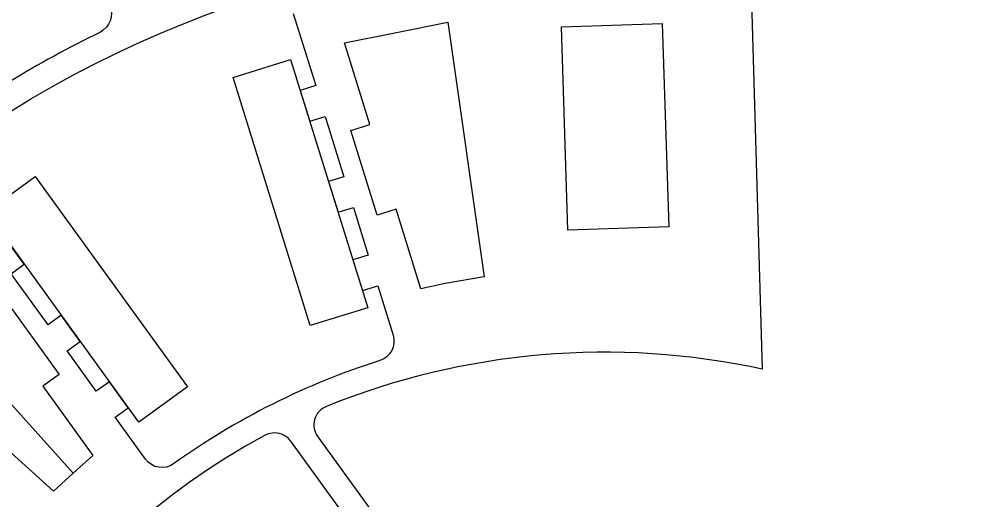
# Model space of a CAD drawing. Header units: millimetres. Extents: x -2529 to 8314, y -4885 to 3935.
# Drawn here: x 491.9 to 725.6, y -1552 to -1432.7 of the extents above; entities that cross this region are included whole.
import ezdxf

# ---------------------------------------------------------------- set-up
doc = ezdxf.new("R2010")
doc.units = ezdxf.units.MM
for name, color, linetype, true_color in [('благоустройство_внутридворовые_дороги', 7, 'Continuous', 0x000000), ('благоустройство_спорт', 7, 'Continuous', 0x000000), ('дома_зона застройки', 7, 'Continuous', 0x000000)]:
    doc.layers.add(name, color=color, linetype=linetype, true_color=true_color)
doc.layers.add('торговый_центр_здание', color=250, linetype='Continuous', transparency=0.4)

msp = doc.modelspace()

# ---------------------------------------------------------------- linework, layer by layer
at = {"layer": 'благоустройство_внутридворовые_дороги'}
for points in [[(509.9158866938341, -1314.050762922678, -0.4555804817690652), (506.5848475482453, -1322.470395557, 0.16947493970886), (305.3119817536463, -1483.52621362143, -0.4363267030768415), (298.1038141951103, -1483.934057752019), (236.8764132132892, -1430.374175946461, -0.3771138036169668), (235.8425222707119, -1422.518072421488, -0.1558862736307707), (465.5959536006811, -1240.075972818013, -0.380516742345166), (473.0467474676807, -1242.926167344442), (509.9158866938341, -1314.050762922678)], [(255.0800719337676, -1670.201228855003, -0.3639796797019351), (590.3220337580096, -1311.899268726294, -0.04476364989043199), (658.4930741639944, -1309.783960212604, -0.3888125017682216), (664.1400539513816, -1315.599448154739), (666.658814706574, -1402.283891258819)], [(856.0509871418727, -1840.633740355435), (853.8723655098253, -1400.086512025446, 0.2579885035923074), (834.9818225169693, -1366.307688808301, 0.1072237263720519), (682.3922363978018, -1311.938025205629, 0.0036656071534138), (676.8323645211892, -1311.301452354702, 0.4545457322694518), (670.1961091721568, -1317.441614854266), (676.0671698606711, -1519.500672782364, 0.1505600290316913), (568.1257569540429, -1528.727693127759, 0.4873001188884962), (565.9509426892872, -1536.297267580812), (591.5649989845369, -1571.642626493587), (590.0234127009426, -1616.449893843732), (583.9476556407426, -1619.052373221318), (585.498425373542, -1573.496231259662), (559.3165810017053, -1537.367369954998, 0.3755655033412492), (552.8999412145602, -1535.897641288291, 0.2541712359309507), (460.9020086491618, -1676.430462493794, 0.4291603949625217)], [(490.6814874692026, -1380.12075287773), (497.4715402072432, -1394.188530472107), (493.8418449440177, -1395.944883828633), (497.3263955155525, -1403.146102547529), (500.9489897077108, -1401.393185289344), (506.3024017975803, -1412.4844998279), (502.6907477040913, -1414.232123341586), (506.1753126002986, -1421.433359904738), (509.7798609921847, -1419.689174729981), (514.495673396359, -1429.459496498573, -0.3768557204864573), (512.0996469200727, -1436.039333379478, 0.0456076589272934), (467.9678399932709, -1462.759686612408, -0.4088524421998616)], [(359.8609266539242, -1673.404094784113, -0.3624750217132688), (603.4880008257132, -1415.85959060426, -0.4205746539852167)], [(559.8969647220473, -1431.411353367671), (565.4440868540805, -1449.279903543123), (561.6241485925528, -1450.466515682463), (563.9973736835783, -1458.106399917102), (567.8173144391876, -1456.919787000748), (572.4512496527423, -1471.837349357316), (568.631308609354, -1473.02396236133), (571.0045388119432, -1480.663845009228), (574.8244744569201, -1479.477233682177), (578.4786547959919, -1491.240769545431), (574.6580095097559, -1492.425115440564), (577.0312850519222, -1500.064984109893), (580.8511753838648, -1498.878386858618), (584.6346530650882, -1511.134643032972, -0.4126471769141728), (581.3665719504606, -1517.383811007428, 0.07904450656498), (530.2581000036698, -1542.959677998035, -0.4126471771828352), (523.2971500546807, -1541.829354859132), (515.7716268638287, -1531.444731854018), (519.0124127871495, -1529.097742677317), (514.3200573974427, -1522.618404026027), (511.0772460687112, -1524.966860008891), (503.8504357717138, -1514.994437022134), (507.0963576391476, -1512.643728376075), (502.4039985260133, -1506.164392420731), (499.1560549765963, -1508.516565176716), (489.9898535932551, -1495.867936857336), (493.2417515127127, -1493.512900331989), (488.5493989588829, -1487.033571775944)]]:
    msp.add_lwpolyline(points, format="xyb", dxfattribs=at)
at = {"layer": 'благоустройство_спорт'}
for points in [[(574.1211145647939, -1460.380535014731), (578.8960411024418, -1458.897268688772), (572.6178917146426, -1438.664386966965), (585.0396205584657, -1436.186657803133), (598.1724648365889, -1433.56708433776), (607.1589352765259, -1496.643316100992), (597.5254969608177, -1498.330389153038), (591.5356340838733, -1499.631468212756), (585.4158571764965, -1479.908980791283), (580.6409306388487, -1481.392247117241)], [(462.5546378793334, -1497.708512503072), (472.4963405814158, -1488.769937103149), (484.9273734900306, -1505.923773061019), (488.9769577590887, -1502.991049125558), (501.8865020752091, -1520.805192738772), (497.8369178061512, -1523.737916674116), (510.2679507147658, -1540.891752631986), (505.3570046645727, -1545.306433427672)], [(452.6129993961331, -1506.647030164255), (462.5546378793334, -1497.708512503072), (505.3570046645727, -1545.306433427672), (500.4460645897451, -1549.721108851664), (484.7037008695442, -1535.544977532001), (481.3589931369897, -1539.261552920216), (465.0106548412841, -1524.539736384002), (468.3553625743043, -1520.823160995846)]]:
    msp.add_lwpolyline(points, close=True, dxfattribs=at)
at = {"layer": 'дома_зона застройки'}
for points in [[(564.0609945633586, -1508.725688790378), (544.9657086960178, -1447.254163498001), (559.2480974082973, -1442.817532675224), (578.3433830157991, -1504.289068344922)], [(483.8514466622982, -1480.546509484236), (495.9642509289224, -1471.774383535259), (533.7195880275357, -1523.907989978033), (521.6067866689663, -1532.680125791463)]]:
    msp.add_lwpolyline(points, close=True, dxfattribs=at)
at = {"layer": 'торговый_центр_здание'}
msp.add_lwpolyline([(652.9449194960434, -1484.29687112628), (627.9362396208708, -1485.092531230708), (626.3333469952595, -1434.711434672528), (651.3084879258786, -1433.916841621627)], close=True, dxfattribs=at)

doc.saveas('drawing.dxf')
